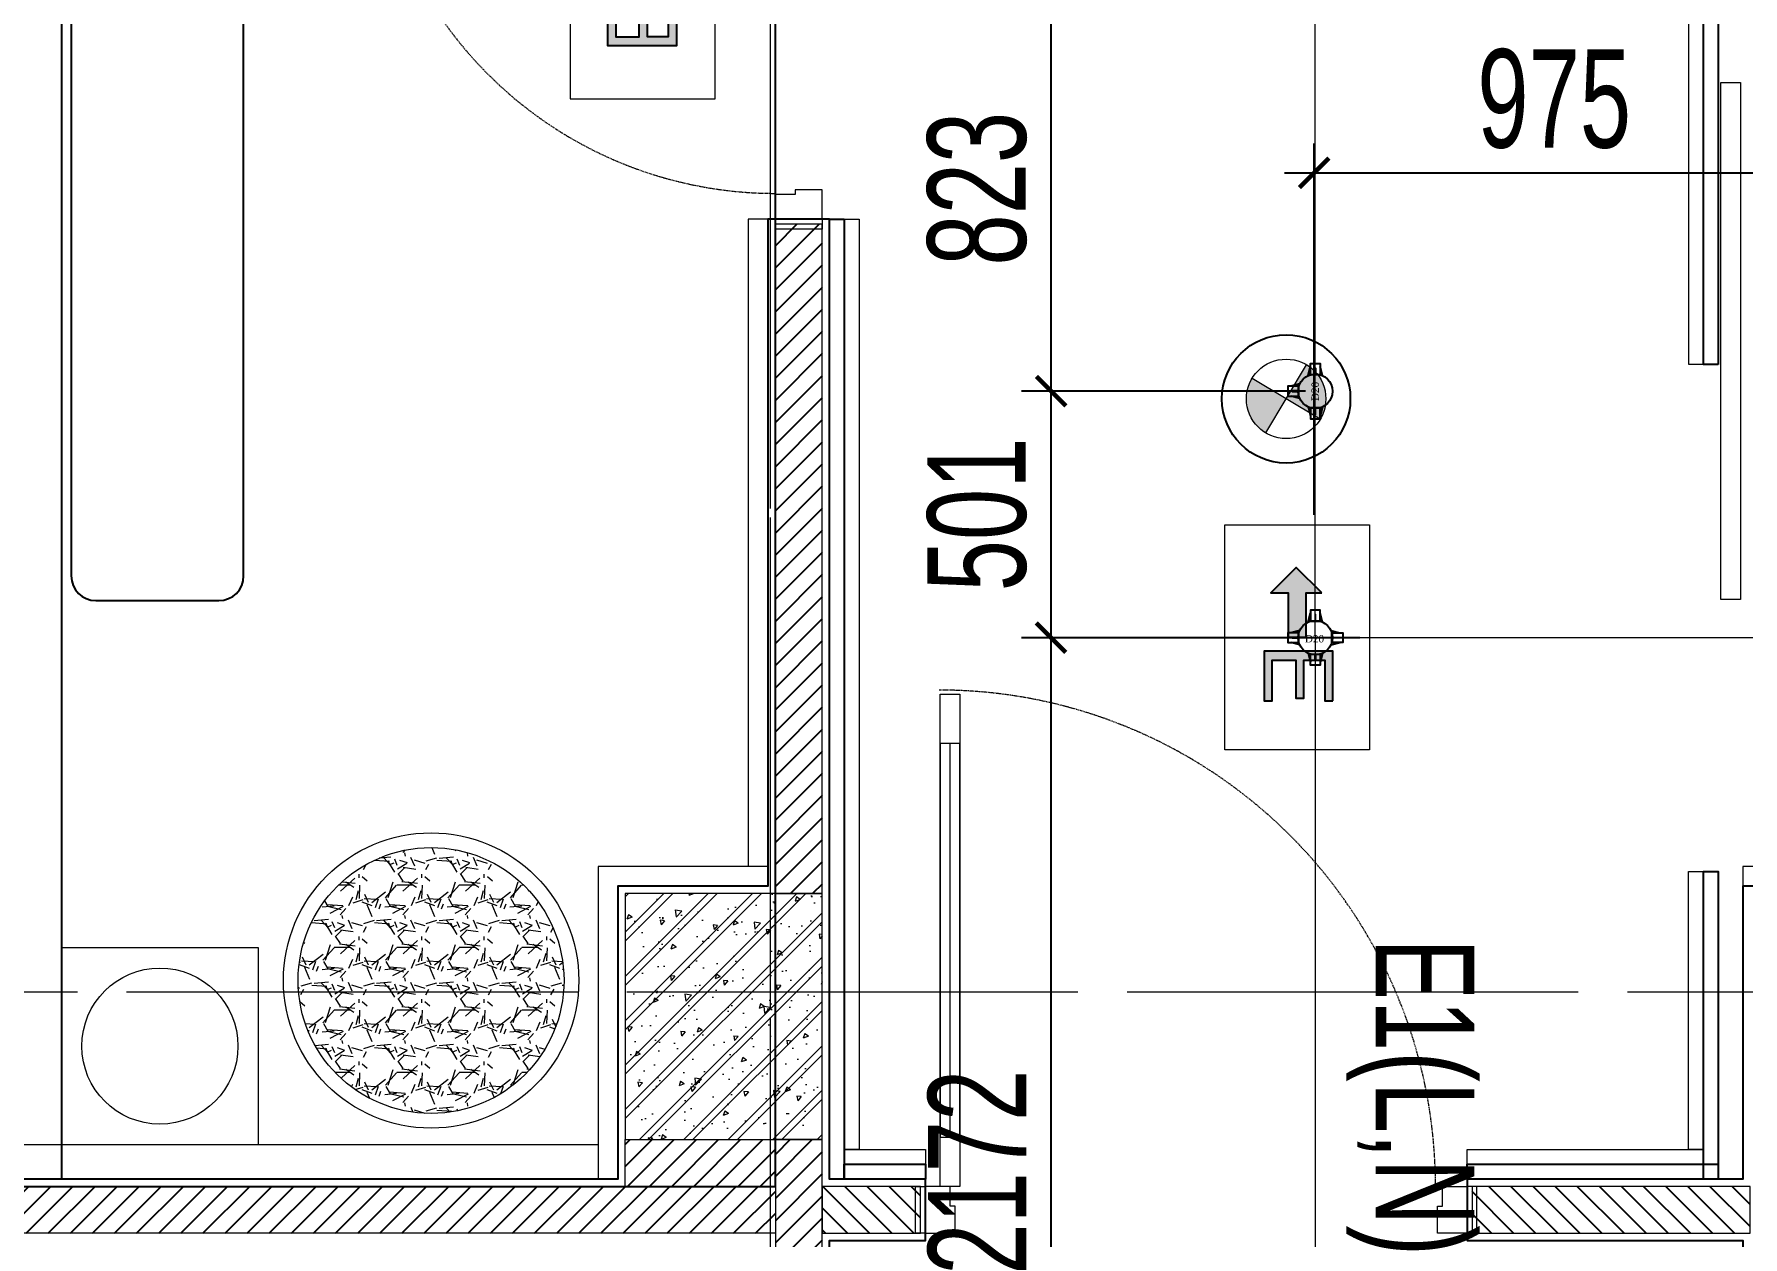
# Model space of a CAD drawing. Header units: millimetres. Extents: x -343543 to 400519, y -115663 to 104219.
# Drawn here: x -159028 to -155558, y 9503 to 11946 of the extents above; entities that cross this region are included whole.
import ezdxf
from ezdxf.xclip import XClip

# ---------------------------------------------------------------- set-up
doc = ezdxf.new("R2010")
doc.units = ezdxf.units.MM
doc.header["$XCLIPFRAME"] = 0
doc.linetypes.add('XREF MAT BANG TUONG XAY$0$01.Xref _MB T1$0$HIDDEN', pattern=[9.524999999999999, 6.35, -3.175])
doc.linetypes.add('XREF MAT BANG TUONG XAY$0$CENTER', pattern=[50.800000000000004, 31.75, -6.35, 6.35, -6.35])
doc.layers.get('0').update_dxf_attribs({"color": 231, "lineweight": 0})
doc.layers.get('DefPoints').update_dxf_attribs({"color": 191})
for name, color, linetype, lineweight in [('1-INNO-E-Emergency', 1, 'EME', 5), ('A-PATT', 252, 'Continuous', 9), ('A-SYMBOLS', 10, 'Continuous', 13), ('E-EX', 3, 'Continuous', 25), ('kata_dim', 231, 'Continuous', 0), ('SME-E-COND-LTG', 51, 'Continuous', 18), ('SME-E-LTG-TEXT', 53, 'Continuous', 18), ('TEXT DIEN', 3, 'Continuous', 18), ('XREF MAT BANG TUONG XAY$0$$0$A-WALL-INT', 8, 'Continuous', 9), ('XREF MAT BANG TUONG XAY$0$01.Xref _MB T1$0$A-DOOR', 8, 'Continuous', 9), ('XREF MAT BANG TUONG XAY$0$01.Xref _MB T1$0$A-FNSH', 8, 'Continuous', 9), ('XREF MAT BANG TUONG XAY$0$01.Xref _MB T1$0$A-HIDD-LO', 8, 'XREF MAT BANG TUONG XAY$0$01.Xref _MB T1$0$HIDDEN', 9), ('XREF MAT BANG TUONG XAY$0$01.Xref _MB T1$0$A-WALL-INT', 8, 'Continuous', 9), ('XREF MAT BANG TUONG XAY$0$A-FINE', 8, 'Continuous', 25), ('XREF MAT BANG TUONG XAY$0$A-GRID', 8, 'XREF MAT BANG TUONG XAY$0$CENTER', 15), ('XREF MAT BANG TUONG XAY$0$A-WALL-INT', 8, 'Continuous', 9), ('XREF MAT BANG TUONG XAY$0$xref_IKIGAI_Cot$0$A-FNSH', 8, 'Continuous', 9), ('XREF MAT BANG TUONG XAY$0$xref_IKIGAI_Cot$0$A-PATT', 8, 'Continuous', 5)]:
    doc.layers.add(name, color=color, linetype=linetype, lineweight=lineweight)
for name, color, linetype in [('XREF MAT BANG TUONG XAY$0$A-FNSH', 8, 'Continuous'), ('XREF MAT BANG TUONG XAY$0$A-FURN', 8, 'Continuous'), ('XREF MAT BANG TUONG XAY$0$A-PATT', 8, 'Continuous'), ('ống ghen', 6, 'Continuous')]:
    doc.layers.add(name, color=color, linetype=linetype)
doc.styles.add('ROMANS1', font='vntimeh.shx', dxfattribs={"width": 0.8, "bigfont": 'bigfont.shx'})
doc.styles.add('ROMANSssss', font='vntimeh.shx', dxfattribs={"width": 0.7})
doc.styles.add('SM-DIMTEXT', font='SME.shx', dxfattribs={"width": 0.7})
doc.styles.add('SME-TEXT', font='sme.shx', dxfattribs={"width": 0.7})
doc.linetypes.add('EME', pattern='A,2463.214661,-165.6529,["E",ROMANSssss,S=300,R=360,X=0,Y=-153.361507],-321.423057,2528.257516', length=5478.548134000001)
doc.dimstyles.new('SDIM-100', dxfattribs={"dimscale": 100, "dimtxt": 2, "dimasz": 0.6, "dimexe": 0.6, "dimexo": 0.2, "dimgap": 0.5, "dimtad": 1, "dimdec": 0, "dimzin": 12, "dimtxsty": 'SM-DIMTEXT', "dimblk": 'ARCHTICK', "dimblk1": 'ARCHTICK', "dimblk2": 'ARCHTICK', "dimcen": 0.12, "dimdle": 0.6, "dimclrd": 7, "dimclre": 8, "dimadec": 0, "dimazin": 3, "dimtfac": 2, "dimtix": 1, "dimtmove": 1, "dimatfit": 3, "dimfxl": 1, "dimtzin": 0, "dimarcsym": 1})

# ---------------------------------------------------------------- blocks, each defined once
blk = doc.blocks.new('*U167')
at = {"color": 8}
blk.add_line((70.00000000000045, 99.99999999999963), (70.00000000000819, 900.0000000000579), dxfattribs=at)
for points in [[(50, -2.423323916802841e-13), (50.00000000000887, 1000.000000000058), (90.00000000000887, 1000.000000000058), (90, -4.333561340814704e-13)], [(50.00000000000045, 99.99999999999973), (90.00000000000045, 99.99999999999959), (90.00000000000819, 900.0000000000579), (50.00000000000819, 900.0000000000579)], [(19.99999999999955, -94.99998551682388), (79.99999999999932, -94.99998551682414), (79.99999999999977, -40.00000000000042), (69.99999999999977, -40.00000000000036), (70, -3.591605449536798e-13), (20, -1.026172985581946e-13)], [(1120.000000000058, -94.99998551683275), (1060.000000000058, -94.99998551683247), (1060.000000000058, -40.0000000000086), (1070.000000000058, -40.00000000000865), (1070.000000000058, -8.701678638499512e-12), (1120.000000000058, -8.929800175464593e-12)]]:
    blk.add_lwpolyline(points, close=True, dxfattribs=at)
at = {"layer": 'XREF MAT BANG TUONG XAY$0$01.Xref _MB T1$0$A-FNSH', "color": 8}
for points in [[(19.99999999999955, -94.99998551682388), (-4.547473508864641e-13, -94.99998551682377), (0, 0), (20, -1.026172985581946e-13)], [(1120.000000000058, -94.99998551683275), (1140.000000000058, -94.9999855168328), (1140.000000000058, -9.003995764592384e-12), (1120.000000000058, -8.929800175464593e-12)]]:
    blk.add_lwpolyline(points, close=True, dxfattribs=at)
at = {"layer": 'XREF MAT BANG TUONG XAY$0$01.Xref _MB T1$0$A-HIDD-LO', "color": 8, "ltscale": 0.3}
blk.add_arc((47.50000000000159, -2.12452210895869e-13), 1008.333333333387, 359.9999999999996, 90, dxfattribs=at)
blk = doc.blocks.new('*U164')
at = {"color": 8}
blk.add_line((-69.99999999999969, 100.0000000000002), (-70.00000000000114, 699.9999999999711), dxfattribs=at)
for points in [[(-50, 1.56319401867222e-13), (-50.00000000000084, 799.999999999971), (-90.00000000000085, 799.9999999999712), (-90, 2.842170943040401e-13)], [(-49.9999999999997, 100.0000000000001), (-89.99999999999969, 100.0000000000003), (-90.00000000000114, 699.9999999999712), (-50.00000000000114, 699.999999999971)], [(-919.9999999999711, -94.98306980792928), (-859.9999999999711, -94.98306980792947), (-859.999999999971, -40.00000000000015), (-869.999999999971, -40.00000000000012), (-869.9999999999709, -1.70530256582424e-13), (-919.9999999999709, 0)], [(-20.00000000000041, -94.98306980792918), (-80.00000000000017, -94.98306980792896), (-80.00000000000014, -39.99999999999978), (-70.00000000000014, -39.99999999999979), (-70, 1.989519660128281e-13), (-20, 5.684341886080801e-14)]]:
    blk.add_lwpolyline(points, close=True, dxfattribs=at)
at = {"layer": 'XREF MAT BANG TUONG XAY$0$01.Xref _MB T1$0$A-FNSH', "color": 8}
for points in [[(-919.9999999999711, -94.98306980792928), (-939.9999999999711, -94.98306980792916), (-939.9999999999709, 8.526512829121202e-14), (-919.9999999999709, 0)], [(-20.00000000000041, -94.98306980792918), (-2.975808282895906e-13, -94.98306980792923), (0, 0), (-20, 5.684341886080801e-14)]]:
    blk.add_lwpolyline(points, close=True, dxfattribs=at)
at = {"layer": 'XREF MAT BANG TUONG XAY$0$01.Xref _MB T1$0$A-HIDD-LO', "color": 8, "ltscale": 0.3}
blk.add_arc((-42.49999999999932, 1.463717976809085e-13), 824.9999999999739, 89.99999999999962, 180, dxfattribs=at)
blk = doc.blocks.new('XREF MAT BANG TUONG XAY$0$00.xref_IKIGAI_Truc')
at = {"layer": 'XREF MAT BANG TUONG XAY$0$A-GRID', "color": 8, "ltscale": 20}
for points in [[(23800, -3895.000007497932), (23800, 22924.43548412589)], [(-2907.525181142613, 10000), (42750.0013740146, 10000)]]:
    blk.add_lwpolyline(points, dxfattribs=at)
blk = doc.blocks.new('XREF MAT BANG TUONG XAY$0$xref_IKIGAI_Cot')
at = {"layer": 'XREF MAT BANG TUONG XAY$0$xref_IKIGAI_Cot$0$A-PATT'}
h = blk.add_hatch(dxfattribs=at)
h.set_pattern_fill('BT-01', color=8, scale=15, angle=180, pattern_type=2)
h.set_pattern_definition([(230, (23725.00135492516, 9920.000000172178), (-107.589027390113, 9.412820247389279), [11.25, -123.75]), (175, (23725.00135492516, 9920.000000172178), (20.81270004194999, -112.8288200550018), [9, -99]), (280.4514, (23716.03560292516, 9920.784401172177), (-86.77640725710324, -103.415931309143), [9.5610285, -105.1713168]), (226.1842, (23725.00135492516, 9890.000000172178), (-160.0861572938467, 24.82785214935273), [16.875, -185.625]), (276.6356, (23711.66084317516, 9892.068996222177), (-140.1994058323055, -146.1176806350662), [14.3415432, -157.75695]), (171.1842, (23725.00135492516, 9890.000000172178), (-140.1992917700441, -146.1177901387987), [13.5, -148.5]), (201, (23710.00135492516, 9897.500000172178), (-89.53605781776923, 60.39283359980084), [11.25, -123.75]), (146, (23710.00135492516, 9897.500000172178), (-36.49729978823727, -108.772506757028), [8.999999999999998, -98.99999999999999]), (251.4514, (23702.54001997516, 9902.532741072177), (-126.0333942872235, -48.37957450649284), [9.5610285, -105.1713168]), (217.5, (23725.00135492516, 9920.000000172178), (-1.823978297593607, -49.93407807469672), [0, -97.8, 0, -100.5, 0, -99.375]), (187.5, (23725.00135492516, 9920.000000172178), (-39.4604306163223, -59.16175678235403), [0, -57.29999999999999, 0, -95.54999999999998, 0, -37.87499999999999]), (147.4999999999999, (23758.45135492516, 9920.000000172178), (-80.07336542586135, 3.383230760156973), [0, -37.5, 0, -117, 0, -155.25]), (137.5, (23773.45135492516, 9920.000000172178), (-87.47792540135794, -15.01574734984765), [0, -48.75, 0, -77.69999999999999, 0, -110.25]), (225, (23725.00135492516, 9920.000000172178), (45.0780573006424, -45.07805730064241), []), (225, (23725.00135492516, 9901.625000172178), (45.0780573006424, -45.07805730064241), [])])
h.paths.add_polyline_path([(23905.00135492516, 10200.00000017218), (23505.00135492516, 10200.00000017218), (23505.00135492516, 9700.000000172178), (23905.00135492516, 9700.000000172178)])
at = {"layer": 'XREF MAT BANG TUONG XAY$0$A-GRID', "color": 8, "ltscale": 20}
for points in [[(23800, -3895.000007497932), (23800, 22924.43548412589)], [(-2907.525181142613, 10000), (42750.0013740146, 10000)]]:
    blk.add_lwpolyline(points, dxfattribs=at)
at = {"layer": 'XREF MAT BANG TUONG XAY$0$xref_IKIGAI_Cot$0$A-FNSH', "color": 8}
blk.add_lwpolyline([(23905.00135492516, 10200.00000017218), (23505.00135492516, 10200.00000017218), (23505.00135492516, 9700.000000172178), (23905.00135492516, 9700.000000172178)], close=True, dxfattribs=at)
blk = doc.blocks.new('*U239')
at = {"layer": 'XREF MAT BANG TUONG XAY$0$A-PATT'}
h = blk.add_hatch(dxfattribs=at)
h.set_pattern_fill('ANSI31', color=8, scale=10)
h.set_pattern_definition([(45, (43066.79105138639, -11178.56439682681), (-22.45064030267288, 22.45064030267288), [])])
h.paths.add_polyline_path([(-38.69831128977239, 47.5), (7581.30310214434, 47.5), (7581.30310214434, -47.5), (-38.69831128977239, -47.5)])
at = {"layer": 'XREF MAT BANG TUONG XAY$0$A-WALL-INT', "color": 8}
blk.add_lwpolyline([(-38.69831128977239, 47.5), (7581.30310214434, 47.5), (7581.30310214434, -47.5), (-38.69831128977239, -47.5)], close=True, dxfattribs=at)
blk = doc.blocks.new('*U237')
at = {"layer": 'XREF MAT BANG TUONG XAY$0$A-PATT'}
h = blk.add_hatch(dxfattribs=at)
h.set_pattern_fill('ANSI31', color=8, scale=10)
h.set_pattern_definition([(45, (36711.78865714205, -11178.56439682681), (-22.45064030267288, 22.45064030267288), [])])
h.paths.add_polyline_path([(-38.69831128977239, 47.5), (1226.300707899991, 47.5), (1226.300707899991, -47.5), (-38.69831128977239, -47.5)])
at = {"layer": 'XREF MAT BANG TUONG XAY$0$A-WALL-INT', "color": 8}
blk.add_lwpolyline([(-38.69831128977239, 47.5), (1226.300707899991, 47.5), (1226.300707899991, -47.5), (-38.69831128977239, -47.5)], close=True, dxfattribs=at)
blk = doc.blocks.new('*U242')
at = {"layer": 'XREF MAT BANG TUONG XAY$0$A-PATT'}
h = blk.add_hatch(dxfattribs=at)
h.set_pattern_fill('ANSI31', color=8, scale=10)
h.set_pattern_definition([(45, (36806.78954159181, -11178.56439682681), (-22.45064030267288, 22.45064030267288), [])])
h.paths.add_polyline_path([(-38.69831128977239, 47.5), (1321.301592349759, 47.5), (1321.301592349759, -47.5), (-38.69831128977239, -47.5)])
at = {"layer": 'XREF MAT BANG TUONG XAY$0$A-WALL-INT', "color": 8}
blk.add_lwpolyline([(-38.69831128977239, 47.5), (1321.301592349759, 47.5), (1321.301592349759, -47.5), (-38.69831128977239, -47.5)], close=True, dxfattribs=at)
blk = doc.blocks.new('*U263')
at = {"layer": 'XREF MAT BANG TUONG XAY$0$A-PATT'}
h = blk.add_hatch(dxfattribs=at)
h.set_pattern_fill('ANSI31', color=8, scale=10)
h.set_pattern_definition([(45, (35751.78042193659, -11178.56439682681), (-22.45064030267288, 22.45064030267288), [])])
h.paths.add_polyline_path([(-38.69831128977239, 47.5), (266.2924726945494, 47.5), (266.2924726945494, -47.5), (-38.69831128977239, -47.5)])
at = {"layer": 'XREF MAT BANG TUONG XAY$0$A-WALL-INT', "color": 8}
blk.add_lwpolyline([(-38.69831128977239, 47.5), (266.2924726945494, 47.5), (266.2924726945494, -47.5), (-38.69831128977239, -47.5)], close=True, dxfattribs=at)
blk = doc.blocks.new('*U268')
at = {"layer": 'XREF MAT BANG TUONG XAY$0$A-PATT'}
h = blk.add_hatch(dxfattribs=at)
h.set_pattern_fill('ANSI31', color=8, scale=10)
h.set_pattern_definition([(45, (35646.78031495842, -11178.56439682681), (-22.45064030267288, 22.45064030267288), [])])
h.paths.add_polyline_path([(-38.69831128977239, 47.5), (161.2923657163628, 47.50000000000364), (161.2923657163628, -47.49999999999636), (-38.69831128977239, -47.5)])
at = {"layer": 'XREF MAT BANG TUONG XAY$0$A-WALL-INT', "color": 8}
blk.add_lwpolyline([(-38.69831128977239, 47.5), (161.2923657163628, 47.50000000000364), (161.2923657163628, -47.49999999999636), (-38.69831128977239, -47.5)], close=True, dxfattribs=at)
blk = doc.blocks.new('*U269')
at = {"layer": 'XREF MAT BANG TUONG XAY$0$A-PATT'}
h = blk.add_hatch(dxfattribs=at)
h.set_pattern_fill('ANSI31', color=8, scale=10)
h.set_pattern_definition([(45, (36011.7895893423, -11178.56439682681), (-22.45064030267288, 22.45064030267288), [])])
h.paths.add_polyline_path([(-38.69831128977239, 47.5), (526.3016401002351, 47.50000000000364), (526.3016401002351, -47.49999999999636), (-38.69831128977239, -47.5)])
at = {"layer": 'XREF MAT BANG TUONG XAY$0$A-WALL-INT', "color": 8}
blk.add_lwpolyline([(-38.69831128977239, 47.5), (526.3016401002351, 47.50000000000364), (526.3016401002351, -47.49999999999636), (-38.69831128977239, -47.5)], close=True, dxfattribs=at)
blk = doc.blocks.new('XREF MAT BANG NOI THAT')
h = blk.add_hatch()
h.set_pattern_fill('GRAVEL', color=8, scale=5)
h.set_pattern_definition([(228.0128, (91.44, 127), (-1016.000863294801, -1143.001404475629), [17.08605, -1691.525]), (184.9697, (80.00999999999999, 114.3), (1524.002465308956, 126.9991037693729), [29.32025, -2902.7]), (132.5104, (50.8, 111.76), (1269.999075916585, -1397.00136462302), [20.6741, -2046.735]), (267.2737, (1.27, 80.00999999999999), (126.9994485414086, 2539.999182668321), [26.70025, -2643.32]), (292.8337, (0, 53.34), (-635.0018027750953, 1524.000866502556), [26.1817, -2591.99]), (357.2737, (10.16, 29.21), (-2539.999182668321, 126.9994485414088), [26.70025, -2643.32]), (37.6942, (36.83000000000001, 27.94), (-1651.001043061997, -1269.998867849245), [35.30969999999999, -3495.655000000001]), (72.2553, (64.77000000000001, 49.53), (889.0017782733598, 2794.00081030182), [33.336, -3300.265]), (121.4296, (74.92999999999999, 81.28), (-1016.000261763224, 1650.998057998635), [26.79065, -2652.275]), (175.2364, (60.96, 104.14), (1396.998902652723, -126.9988081360578), [30.58565, -1498.695]), (222.3974, (30.48, 106.68), (-1524.000045861985, -1396.998182531848), [39.5539, -3915.84]), (138.8141, (127, 78.74), (-888.9994337112369, 761.9988278562003), [13.50025, -1336.53]), (171.4692, (116.84, 87.63), (1650.99747977957, -254.0006400022849), [25.68409999999999, -2542.73]), (225, (91.44, 91.44), (-2.664535259100376e-14, -126.9999134350099), [17.96045, -161.6445]), (203.1986, (82.55000000000001, 106.68), (635.0021412795417, 254.0011137153132), [9.67205, -957.5299999999999]), (291.8014, (73.66000000000001, 102.87), (-127.0000890947255, 381.0002454365932), [13.6783, -670.24]), (30.9638, (78.74, 90.17000000000002), (380.9995977404113, 254.0001979330276), [22.216, -718.3149999999998]), (161.5651, (97.78999999999999, 101.6), (254.0001159090491, -126.9998111232538), [16.06435, -385.545]), (16.38950000000001, (0, 102.87), (1270.000700698468, 380.9992074983902), [22.5044, -2227.94]), (70.3462, (21.59, 109.22), (-507.9985844338254, -1396.99802442725), [18.87995, -1869.11]), (293.1986, (97.78999999999999, 127), (-254.0011137153132, 635.0021412795417), [19.344, -947.86]), (343.6105, (105.41, 109.22), (-1270.000700698467, 380.9992074983905), [22.5044, -2227.94]), (339.444, (0, 24.13), (-635.0007882127956, 253.9996918025069), [21.70175, -1063.385]), (294.7751, (20.32, 16.51), (-634.998520181342, 1396.999351307834), [18.18359999999999, -1800.18]), (66.80140000000002, (99.06, 0), (254.0011137153134, 635.0021412795415), [19.344, -947.86]), (17.354, (106.68, 17.78), (-1651.000089092998, -507.9992337802816), [21.28915, -2107.619999999999]), (69.444, (36.83000000000001, 0), (-253.9996918025072, -635.0007882127953), [10.8509, -1074.24]), (101.3099, (91.44, 0), (-126.9993731443674, 507.9983730451311), [6.47575, -641.1]), (165.9638, (90.17000000000002, 6.35), (381.0002677348587, -126.9997802061821), [26.1817, -497.4525]), (186.0090000000001, (64.77000000000001, 12.7), (1269.998127221397, 126.9997034273929), [24.26335, -2402.07]), (303.6901, (78.74, 78.74), (-127.0000435653616, 253.999754961592), [18.3162, -439.589]), (353.1572, (88.9, 63.5), (2159.000892832171, -254.001137582742), [31.97785, -3165.8]), (60.94540000000001, (120.65, 59.69), (-507.9988182914545, -888.9978805417061), [13.0754, -1294.47]), (90, (127, 71.12), (-127, 127), [7.62, -119.38]), (120.2564, (62.23, 16.51), (507.9989233418055, -888.9995516238781), [17.64335, -1746.695]), (48.01280000000001, (53.34, 31.75), (1016.0008632948, 1143.001404475629), [34.17215, -1674.44]), (0, (76.2, 57.15), (127, 127), [33.02, -93.97999999999999]), (325.3048, (109.22, 57.15), (-1269.997799547685, 889.0000845242382), [20.0805, -1987.965]), (254.0546, (125.73, 45.72), (-127.0003239850737, -508.0012101601814), [18.49145, -906.085]), (207.646, (120.65, 27.94), (-2412.999152451136, -1270.00079873617), [30.10725, -2980.625]), (175.4261, (93.97999999999999, 13.97), (-1651.000380237375, 126.9993855609731), [31.85145, -3153.29]), (175.4261, (93.97999999999999, 13.97), (-1651.000380237375, 126.9993855609731), [31.85145, -3153.29])])
edge = h.paths.add_edge_path()
edge.add_arc((23110.77654248249, 10023.32097463592), 270, 180, 540)
at = {"color": 8}
blk.add_lwpolyline([(22360.00141308866, 9689.999989421216), (22760.00141308866, 9689.999989421216), (22760.00141308866, 10089.99998942122), (22360.00141308866, 10089.99998942122)], close=True, dxfattribs=at)
for centre, radius in [((23110.77654248249, 10023.32097463592), 300), ((23110.77654248249, 10023.32097463592), 270), ((22560.00141308866, 9889.999989421216), 158.5349371901248)]:
    blk.add_circle(centre, radius, dxfattribs=at)
blk = doc.blocks.new('01.Xref _MB T1')
at = {"layer": 'XREF MAT BANG TUONG XAY$0$$0$A-WALL-INT', "color": 8}
for points in [[(25665.00147427323, 14530.00000076105), (25695.00147427323, 14530.00000076751), (25695.00147371492, 11274.99998942764), (25665.00147371492, 11274.99998942119)], [(25770.00147407383, 10797.66299628769), (25730.00147407383, 10797.66299628769), (25730.00147407383, 11847.66299628769), (25770.00147407383, 11847.66299628769)], [(23980.00768889135, 9680.000012301378), (23950.00768889135, 9680.000012294917), (23950.00988767428, 11569.99980004278), (23980.00988767428, 11569.99980004924)], [(25664.99199120789, 10244.99999998893), (25694.99199120789, 10244.99999999539), (25694.99199033055, 9680.000733600233), (25664.99199033055, 9680.000733593775)], [(25909.99203006045, 10254.99999999539), (25774.99208908181, 10254.99999999539), (25774.99208908181, 10214.99999999539), (25909.99203006045, 10214.99999999539)], [(24114.99150487117, 9679.980401614836), (24114.99150487763, 9649.980401614836), (23950.0076888978, 9650.000012294917), (23950.00768889135, 9680.000012294917)], [(25694.99202930737, 9679.991262957072), (25694.99202931383, 9649.991262957072), (25214.99223969883, 9650.000538602708), (25214.99223969238, 9680.000538602708)]]:
    blk.add_lwpolyline(points, close=True, dxfattribs=at)
at = {"layer": 'XREF MAT BANG TUONG XAY$0$01.Xref _MB T1$0$A-WALL-INT', "color": 8}
for points in [[(23795.00142333847, 11569.99979988844), (23755.01008219057, 11569.99980020358), (23755.01008219057, 10254.99998942119)], [(23795.00141297612, 10254.99998670262), (23450.01062877173, 10254.99998942118), (23450.01062877173, 9619.999989421216)]]:
    blk.add_lwpolyline(points, dxfattribs=at)
blk.add_lwpolyline([(22210.00141308866, 9689.999989421216), (23450.01062877173, 9689.999989421216), (23450.01062877173, 9619.999989421216), (22210.00141308866, 9619.999989421216)], close=True, dxfattribs=at)
at = {"layer": 'XREF MAT BANG TUONG XAY$0$A-FINE', "color": 8}
blk.add_lwpolyline([(16189.99999931683, 9604.999989421216), (23810.00141265388, 9604.999989421216), (23810.00141265644, 14605.00000237583), (16189.99999931939, 14605.00000237583)], close=True, dxfattribs=at)
at = {"layer": 'XREF MAT BANG TUONG XAY$0$A-FNSH', "color": 8}
for points in [[(23810.01068324504, 8435.000970231877), (23920.00211191265, 8435.000970228824), (23920.00142163211, 9495.000017703716), (24114.9915870478, 9494.989748242215), (24114.9915048715, 9619.989736890011), (23920.00139505479, 9620.0000121524), (23919.99909035853, 11570.00001879016), (23795.00142333847, 11570.00001879009), (23795.00141266092, 10214.99998942119), (23490.01062877173, 10214.99998942118), (23490.01062877173, 9619.999989421216), (20000.0099798869, 9619.999989421216)], [(25899.99203006045, 10214.99999999539), (25774.99203006045, 10214.99999999539), (25774.99203006045, 9620.000598157607), (25214.99202094432, 9620.000591583483), (25214.99210312063, 9495.000599492574), (25774.99203006046, 9495.000606066696), (25774.99203006045, 7289.999999512449), (25899.99203006045, 7289.999999512449)]]:
    blk.add_lwpolyline(points, dxfattribs=at)
at = {"layer": 'XREF MAT BANG TUONG XAY$0$A-FURN', "color": 8}
blk.add_line((22360.00141308866, 14590.00000236191), (22360.00141308866, 9619.999989421216), dxfattribs=at)
for points in [[(25725.00147407383, 11274.99998942764), (25695.00147371585, 11274.99998942764), (25695.00147371585, 14590.0000007266), (25725.00147407383, 14590.00000075299)], [(23949.99909041648, 11570.00001879016), (23950.0076897225, 9620.000012144923), (23920.00768966455, 9620.000012144923), (23919.99909035853, 11570.00001879016)], [(25724.99202962661, 9620.00073180597), (25694.99202926862, 9620.00073180597), (25694.99202986107, 10244.99999999539), (25724.99203021906, 10244.99999999539)], [(23950.00747015043, 9649.989215037123), (24114.99150487763, 9649.980401614836), (24114.99150487763, 9619.980401556886), (23950.00747015043, 9619.989214979174)], [(25214.99202095146, 9649.989741344914), (25724.99202964059, 9649.991262929081), (25724.99202964059, 9619.991262871132), (25214.99202095146, 9619.989741286965)]]:
    blk.add_lwpolyline(points, close=True, dxfattribs=at)
blk.add_lwpolyline([(22680.00141308866, 13272.85705920492), (22430.00141308866, 13272.85705920492, 0.414213562373095), (22380.00141308866, 13222.85705920492), (22380.00141308866, 10845.14282255157, 0.414213562373095), (22430.00141308866, 10795.14282255157), (22680.00141308866, 10795.14282255157, 0.414213562373095), (22730.00141308866, 10845.14282255157), (22730.00141308866, 13222.85705920492, 0.414213562373095)], format="xyb", close=True, dxfattribs=at)
at = {"color": 8}
blk.add_blockref('XREF MAT BANG TUONG XAY$0$00.xref_IKIGAI_Truc', (0.000109863918623887, 0), dxfattribs=at)
ref = blk.add_blockref('XREF MAT BANG TUONG XAY$0$xref_IKIGAI_Cot', (-0.009273172880057245, -1.075099498848431e-05), dxfattribs=at)
XClip(ref).set_block_clipping_path([(-1610.3425959282936, -2225.6693134198044), (41829.12952086335, 21555.881957526355)])
at = {"layer": 'XREF MAT BANG TUONG XAY$0$01.Xref _MB T1$0$A-DOOR', "color": 8, "extrusion": (-1.423519046342821e-14, 2.819433481905707e-13, -1), "xscale": -1, "zscale": -1, "rotation": 269.9999623331528}
blk.add_blockref('*U164', (-23810.01833035221, 12489.99984742171), dxfattribs=at)
at = {"layer": 'XREF MAT BANG TUONG XAY$0$01.Xref _MB T1$0$A-DOOR', "color": 8, "extrusion": (2.819433481905695e-13, 1.423519046342822e-14, -1), "xscale": -1, "zscale": -1, "rotation": 359.9999623331527}
blk.add_blockref('*U167', (-24094.99203080566, 9604.999855283748, 6.930151730318642e-09), dxfattribs=at)
at = {"layer": 'XREF MAT BANG TUONG XAY$0$A-FURN', "color": 8, "xscale": -1}
for name, p, rotation in [('*U242', (23857.50140434365, 10238.69838686078), 270), ('*U237', (23857.50140474601, 8473.699281521194), 270), ('*U268', (23943.69971603592, 9557.49999997342), 180), ('*U269', (25263.69038996021, 9557.500599492583), 180)]:
    blk.add_blockref(name, p, dxfattribs=dict(at, rotation=rotation))
at = {"layer": 'XREF MAT BANG TUONG XAY$0$A-FURN', "color": 8}
for name, p in [('*U263', (23543.69039304205, 9652.499989421183)), ('*U239', (16228.69831050955, 9557.49999997342))]:
    blk.add_blockref(name, p, dxfattribs=at)
at = {"layer": 'A-PATT', "color": 8}
blk.add_blockref('XREF MAT BANG NOI THAT', (0, 0), dxfattribs=at)
blk = doc.blocks.new('Den downligh su co')
at = {"layer": '1-INNO-E-Emergency'}
h = blk.add_hatch(color=1, dxfattribs=at)
h.dxf.hatch_style = 1
h.paths.add_polyline_path([(-51.26524163608701, 51.2652416361384), (0, 6.048139766789973e-11), (51.26524163605427, 51.2652416359947, 0.4142135623730951)])
h.paths.add_polyline_path([(0, 6.048139766789973e-11), (-51.26524163597423, -51.2652416358892, 0.4142135623730951), (51.26524163595604, -51.26524163603472)])
at = {"layer": '1-INNO-E-Emergency', "color": 1}
for points in [[(-51.26524163608701, 51.2652416361384), (51.26524163595604, -51.26524163603472)], [(-51.26524163597423, -51.2652416358892), (51.26524163605427, 51.2652416359947)]]:
    blk.add_lwpolyline(points, dxfattribs=at)
blk.add_circle((0, 6.048139766789973e-11), 72.50000000000001, dxfattribs=at)
at = {"layer": 'DefPoints', "ltscale": 5}
blk.add_circle((-1.818989403545856e-11, -1.227817847393453e-11), 117.174504947074, dxfattribs=at)
blk = doc.blocks.new('KH VIDIFI NHA XE_dwg_KH VIDIFI NHA XE_dwg_INNO_E_ĐÈN_EXIT THOÁT HIỂM1 - ELC_EmergencyExit-1904534-MẶT BẰNG ĐÈN EXIT_ SỰ CỐ TẦNG HẦM-2156726-DANH MỤC KÝ HIỆU SỬ DỤNG TRONG BẢN VẼ-2855094-KÍ HIỆU BẢN VẼ')
h = blk.add_hatch(color=256)
h.paths.add_polyline_path([(-75.0828018267388, 122.4647679806454), (-0.8938346137321789, 122.4647679806454), (-0.8938346137376358, 110.3506811714032), (-61.50604102338475, 110.3506811714032), (-61.50604102338475, 78.8347905197006), (-4.750729468415738, 78.83479051967441), (-4.750729468415738, 66.90504660067381), (-61.55055499322916, 66.90504660069126), (-61.5505549932499, 31.82803836123494), (-0.8938346137321789, 31.82803836123494), (-0.8938346137321789, 19.80926650252368), (-75.0828018267388, 19.80926650252368)], flags=0)
h.paths.add_polyline_path([(30.44400015858191, 122.4647679806454), (57.30498810860845, 84.10330158068098), (86.09258426815539, 122.3057319911022), (100.8495890451479, 122.3057319911022), (65.09337473229134, 73.92249936619481), (103.7643737604081, 19.78950301649748), (87.01056859349482, 19.78950301649748), (56.76870579526549, 62.97935909194929), (25.93886155636974, 19.80926650252368), (9.598364174844392, 19.80926650252368), (49.33373048672401, 73.3544921614317), (14.2638895655411, 122.4647679806454)], flags=0)
at = {"lineweight": 15, "flags": 128}
blk.add_lwpolyline([(181.7415535546679, 180.0874999999622), (181.7415535546679, -35.91250000004656), (-154.2584464453321, -35.91250000004656), (-154.2584464453321, 180.0874999999622)], close=True, dxfattribs=at)
at = {"flags": 128}
for points in [[(-0.8938346138937048, 122.4647679802351), (-75.08280182690142, 122.4647679802351), (-75.08280182690142, 19.80926650211332), (-0.8938346138937048, 19.80926650211332), (-0.8938346138937048, 31.82803836081585), (-61.55055499340269, 31.82803836081585), (-61.55055499340269, 66.90504660028091), (-4.75072946858163, 66.90504660028091), (-4.75072946858163, 78.83479051929025), (-61.50604102355501, 78.83479051929025), (-61.50604102355501, 110.3506811709929), (-0.8938346138937048, 110.3506811709929)], [(30.44400015842147, 122.4647679802351), (14.26388956537958, 122.4647679802351), (49.33373048656358, 73.35449216104753), (9.59836417468614, 19.80926650211332), (25.93886155621039, 19.80926650211332), (56.76870579509741, 62.9793590915564), (87.01056859332238, 19.78950301610458), (103.76437376024, 19.78950301610458), (65.09337473212217, 73.92249936581065), (100.8495890449787, 122.3057319907006), (86.0925842679906, 122.3057319907006), (57.30498810844474, 84.1033015802881)]]:
    blk.add_lwpolyline(points, close=True, dxfattribs=at)
blk = doc.blocks.new('ĐÈN EXIT CHỈ HƯỚNG')
at = {"lineweight": 9}
h = blk.add_hatch(color=256, dxfattribs=at)
h.paths.add_polyline_path([(-17.85752142011006, -64.77139409304982), (78.32317535956281, -64.7713940929134), (78.32317535956281, -49.06634583673076), (-0.2562208072286012, -49.06634583673076), (-0.2562208072286012, -8.208244741890667), (73.32298667291252, -8.208244741890667), (73.32298667291252, 7.257816124663805), (-0.3139299895628938, 7.257816124663805), (-0.3139299895628938, 52.73265180657836), (78.32317535956463, 52.73265180657836), (78.32317535956463, 68.31413103752311), (-17.85752142025012, 68.31413103752311)])
h.paths.add_polyline_path([(-130.4791671877356, -43.07454820467137), (-130.5614100984294, -12.84783131063159), (-44.64380355062895, -12.84783131063159), (-44.64380355062895, 21.70467367458878), (-130.5614100984294, 21.70467367458878), (-130.5614100984294, 55.15167619593376), (-179.6334008433869, 6.079685450975376)])
blk.add_line((-44.64380355062895, 21.70467367458878), (-44.64380355062895, -12.84783131063159))
at = {"lineweight": 15, "flags": 128}
blk.add_lwpolyline([(173.1561964493703, -135.5858645323169), (173.1561964493721, 144.4427068962759), (-262.4438035506291, 144.4427068962759), (-262.44380355063, -135.5858645323151)], close=True, dxfattribs=at)
at = {"flags": 128}
for points in [[(78.32317535942457, -64.77139409235315), (-17.85752142025012, -64.77139409235315), (-17.85752142025012, 68.31413103808154), (78.32317535942457, 68.31413103808154), (78.32317535942457, 52.73265180699855), (-0.3139299897029559, 52.73265180699855), (-0.3139299897029559, 7.257816125224053), (73.32298667277428, 7.257816125224053), (73.32298667277428, -8.208244741330418), (-0.2562208073668444, -8.208244741330418), (-0.2562208073668444, -49.06634583617051), (78.32317535942457, -49.06634583617051)], [(-130.5614100984294, -42.99230529397937), (-179.6334008433869, 6.079685450975376), (-130.5614100984294, 55.15167619593376), (-130.5614100984294, 21.70467367458878), (-44.64380355062895, 21.70467367458878), (-44.64380355062895, -12.84783131063159), (-130.5614100984294, -12.84783131063159)]]:
    blk.add_lwpolyline(points, close=True, dxfattribs=at)
blk = doc.blocks.new('c4-d20')
at = {"layer": 'ống ghen', "ltscale": 30}
for points in [[(5338984.571570721, -3869203.59520269), (5338984.571570721, -3869181.136222356), (5338964.571570721, -3869181.136222356), (5338964.571570721, -3869203.59520269)], [(5338975.117387231, -3869202.140478549), (5338975.117387231, -3869190.069948201), (5338974.025754213, -3869190.069948201), (5338974.025754213, -3869202.140478549)], [(5338941.030551078, -3869227.140478531), (5338918.571570744, -3869227.140478531), (5338918.571570744, -3869247.140478531), (5338941.030551078, -3869247.140478531)], [(5338939.575826936, -3869236.59466202), (5338927.505296589, -3869236.59466202), (5338927.505296589, -3869237.686295039), (5338939.575826936, -3869237.686295039)], [(5339008.112590367, -3869227.140478531), (5339030.571570701, -3869227.140478531), (5339030.571570701, -3869247.140478531), (5339008.112590367, -3869247.140478531)], [(5339009.567314508, -3869236.59466202), (5339021.637844856, -3869236.59466202), (5339021.637844856, -3869237.686295039), (5339009.567314508, -3869237.686295039)], [(5338984.571570721, -3869270.685754373), (5338984.571570721, -3869293.144734707), (5338964.571570721, -3869293.144734707), (5338964.571570721, -3869270.685754373)], [(5338975.117387231, -3869272.140478514), (5338975.117387231, -3869284.211008862), (5338974.025754213, -3869284.211008862), (5338974.025754213, -3869272.140478514)]]:
    blk.add_lwpolyline(points, close=True, dxfattribs=at)
for points in [[(5338959.808252452, -3869205.402258944), (5338964.571570721, -3869187.136222356)], [(5338989.334888991, -3869205.402258944), (5338984.571570721, -3869187.136222356)], [(5338942.837607332, -3869222.377160262), (5338924.571570744, -3869227.140478531)], [(5338942.837607332, -3869251.903796801), (5338924.571570744, -3869247.140478531)], [(5339006.305534113, -3869222.377160262), (5339024.571570701, -3869227.140478531)], [(5339006.305534113, -3869251.903796801), (5339024.571570701, -3869247.140478531)], [(5338959.808252452, -3869268.878698119), (5338964.571570721, -3869287.144734707)], [(5338989.334888991, -3869268.878698119), (5338984.571570721, -3869287.144734707)]]:
    blk.add_lwpolyline(points, dxfattribs=at)
blk.add_circle((5338974.571570722, -3869237.140478531), 34.99999998276881, dxfattribs=at)
at = {"layer": 'TEXT DIEN', "ltscale": 30, "style": 'ROMANS1'}
blk.add_text('D20', height=15, dxfattribs=at).set_placement((5338953.363317306, -3869246.782292242))
blk = doc.blocks.new('c3-20')
at = {"layer": 'ống ghen', "ltscale": 30}
for points in [[(5338959.808252452, -3869072.307559684), (5338964.571570721, -3869054.041523096)], [(5338989.334888991, -3869072.307559684), (5338984.571570721, -3869054.041523096)], [(5338942.837607332, -3869089.282461002), (5338924.571570744, -3869094.045779272)], [(5338942.837607332, -3869118.809097541), (5338924.571570744, -3869114.045779272)], [(5339006.305534113, -3869089.282461002), (5339024.571570701, -3869094.045779272)], [(5339006.305534113, -3869118.809097541), (5339024.571570701, -3869114.045779272)]]:
    blk.add_lwpolyline(points, dxfattribs=at)
for points in [[(5338984.571570721, -3869070.50050343), (5338984.571570721, -3869048.041523096), (5338964.571570721, -3869048.041523096), (5338964.571570721, -3869070.50050343)], [(5338975.117387231, -3869069.045779289), (5338975.117387231, -3869056.975248941), (5338974.025754213, -3869056.975248941), (5338974.025754213, -3869069.045779289)], [(5338941.030551078, -3869094.045779272), (5338918.571570744, -3869094.045779272), (5338918.571570744, -3869114.045779272), (5338941.030551078, -3869114.045779272)], [(5338939.575826936, -3869103.499962761), (5338927.505296589, -3869103.499962761), (5338927.505296589, -3869104.591595779), (5338939.575826936, -3869104.591595779)], [(5339008.112590367, -3869094.045779272), (5339030.571570701, -3869094.045779272), (5339030.571570701, -3869114.045779272), (5339008.112590367, -3869114.045779272)], [(5339009.567314508, -3869103.499962761), (5339021.637844856, -3869103.499962761), (5339021.637844856, -3869104.591595779), (5339009.567314508, -3869104.591595779)]]:
    blk.add_lwpolyline(points, close=True, dxfattribs=at)
blk.add_circle((5338974.571570722, -3869104.045779272), 34.99999998276881, dxfattribs=at)
at = {"layer": 'TEXT DIEN', "ltscale": 30, "style": 'ROMANS1'}
blk.add_text('D20', height=15, dxfattribs=at).set_placement((5338954.539643713, -3869111.256154748))
blk = doc.blocks.new('_ArchTick')
at = {"color": 0, "linetype": 'ByBlock', "const_width": 0.15}
blk.add_lwpolyline([(-0.5, -0.5), (0.5, 0.5)], dxfattribs=at)
blk = doc.blocks.new('*D420')
at = {"layer": 'DefPoints', "color": 0, "linetype": 'Continuous', "ltscale": 1000, "transparency": 16777216}
for p in [(-156963.0113680432, 10719.76645099186), (-156316.1976791301, 10719.76645099186), (-156485.5689643352, 8547.64866050985)]:
    blk.add_point(p, dxfattribs=at)
at = {"layer": 'kata_dim', "color": 7, "linetype": 'Continuous', "lineweight": -2, "ltscale": 1000, "transparency": 16777216}
blk.add_line((-156963.0113680432, 8487.64866050985), (-156963.0113680432, 10779.76645099186), dxfattribs=at)
at = {"layer": 'kata_dim', "color": 8, "linetype": 'Continuous', "lineweight": -2, "ltscale": 1000, "transparency": 16777216}
for p, q in [((-156336.1976791301, 10719.76645099186), (-157023.0113680432, 10719.76645099186)), ((-156505.5689643352, 8547.64866050985), (-157023.0113680432, 8547.64866050985))]:
    blk.add_line(p, q, dxfattribs=at)
at = {"layer": 'kata_dim', "color": 7, "linetype": 'Continuous', "lineweight": -2, "ltscale": 1000, "transparency": 16777216, "xscale": 60, "yscale": 60, "zscale": 60}
for p, rotation in [((-156963.0113680432, 10719.76645099186), 90), ((-156963.0113680432, 8547.64866050985), 270)]:
    blk.add_blockref('_ArchTick', p, dxfattribs=dict(at, rotation=rotation))
at = {"layer": 'kata_dim', "color": 0, "linetype": 'Continuous', "ltscale": 1000, "transparency": 16777216, "insert": (-157113.0113680432, 9633.707555750896), "char_height": 200, "attachment_point": 5, "rotation": 90, "style": 'SM-DIMTEXT'}
blk.add_mtext('2172', dxfattribs=at)
blk = doc.blocks.new('*D421')
at = {"layer": 'DefPoints', "color": 0, "linetype": 'Continuous', "ltscale": 1000, "transparency": 16777216}
for p in [(-156963.0113680433, 11220.52866440546), (-156426.388994772, 11220.52866440546), (-156316.1976791301, 10719.76645099186)]:
    blk.add_point(p, dxfattribs=at)
at = {"layer": 'kata_dim', "color": 7, "linetype": 'Continuous', "lineweight": -2, "ltscale": 1000, "transparency": 16777216}
blk.add_line((-156963.0113680433, 10659.76645099186), (-156963.0113680433, 11280.52866440546), dxfattribs=at)
at = {"layer": 'kata_dim', "color": 8, "linetype": 'Continuous', "lineweight": -2, "ltscale": 1000, "transparency": 16777216}
for p, q in [((-156446.388994772, 11220.52866440546), (-157023.0113680433, 11220.52866440546)), ((-156336.1976791301, 10719.76645099186), (-157023.0113680433, 10719.76645099186))]:
    blk.add_line(p, q, dxfattribs=at)
at = {"layer": 'kata_dim', "color": 7, "linetype": 'Continuous', "lineweight": -2, "ltscale": 1000, "transparency": 16777216, "xscale": 60, "yscale": 60, "zscale": 60}
for p, rotation in [((-156963.0113680433, 11220.52866440546), 90), ((-156963.0113680433, 10719.76645099186), 270)]:
    blk.add_blockref('_ArchTick', p, dxfattribs=dict(at, rotation=rotation))
at = {"layer": 'kata_dim', "color": 0, "linetype": 'Continuous', "ltscale": 1000, "transparency": 16777216, "insert": (-157113.0113680432, 10970.1475576987), "char_height": 200, "attachment_point": 5, "rotation": 90, "style": 'SM-DIMTEXT'}
blk.add_mtext('501', dxfattribs=at)
blk = doc.blocks.new('*D422')
at = {"layer": 'DefPoints', "color": 0, "linetype": 'Continuous', "ltscale": 1000, "transparency": 16777216}
for p in [(-156963.0113680433, 12043.29635779023), (-156427.2405251966, 12043.29635779023), (-156426.388994772, 11220.52866440546)]:
    blk.add_point(p, dxfattribs=at)
at = {"layer": 'kata_dim', "color": 7, "linetype": 'Continuous', "lineweight": -2, "ltscale": 1000, "transparency": 16777216}
blk.add_line((-156963.0113680433, 11160.52866440546), (-156963.0113680433, 12103.29635779023), dxfattribs=at)
at = {"layer": 'kata_dim', "color": 8, "linetype": 'Continuous', "lineweight": -2, "ltscale": 1000, "transparency": 16777216}
for p, q in [((-156447.2405251966, 12043.29635779023), (-157023.0113680433, 12043.29635779023)), ((-156446.388994772, 11220.52866440546), (-157023.0113680433, 11220.52866440546))]:
    blk.add_line(p, q, dxfattribs=at)
at = {"layer": 'kata_dim', "color": 7, "linetype": 'Continuous', "lineweight": -2, "ltscale": 1000, "transparency": 16777216, "xscale": 60, "yscale": 60, "zscale": 60}
for p, rotation in [((-156963.0113680433, 12043.29635779023), 90), ((-156963.0113680433, 11220.52866440546), 270)]:
    blk.add_blockref('_ArchTick', p, dxfattribs=dict(at, rotation=rotation))
at = {"layer": 'kata_dim', "color": 0, "linetype": 'Continuous', "ltscale": 1000, "transparency": 16777216, "insert": (-157113.0113680433, 11631.91251109789), "char_height": 200, "attachment_point": 5, "rotation": 90, "style": 'SM-DIMTEXT'}
blk.add_mtext('823', dxfattribs=at)
blk = doc.blocks.new('*D427')
at = {"layer": 'DefPoints', "color": 0, "linetype": 'Continuous', "ltscale": 1000, "transparency": 16777216}
for p in [(-155453.6343194073, 11664.00391477635), (-156428.7474994495, 10949.21284173753), (-155453.6343194073, 10719.76645099185)]:
    blk.add_point(p, dxfattribs=at)
at = {"layer": 'kata_dim', "color": 8, "linetype": 'Continuous', "lineweight": -2, "ltscale": 1000, "transparency": 16777216}
for p, q in [((-156428.7474994495, 10969.21284173753), (-156428.7474994495, 11724.00391477635)), ((-155453.6343194073, 10739.76645099185), (-155453.6343194073, 11724.00391477635))]:
    blk.add_line(p, q, dxfattribs=at)
at = {"layer": 'kata_dim', "color": 7, "linetype": 'Continuous', "lineweight": -2, "ltscale": 1000, "transparency": 16777216}
blk.add_line((-156488.7474994495, 11664.00391477635), (-155393.6343194073, 11664.00391477635), dxfattribs=at)
at = {"layer": 'kata_dim', "color": 7, "linetype": 'Continuous', "lineweight": -2, "ltscale": 1000, "transparency": 16777216, "xscale": 60, "yscale": 60, "zscale": 60, "rotation": 180}
blk.add_blockref('_ArchTick', (-156428.7474994495, 11664.00391477635), dxfattribs=at)
at = {"layer": 'kata_dim', "color": 7, "linetype": 'Continuous', "lineweight": -2, "ltscale": 1000, "transparency": 16777216, "xscale": 60, "yscale": 60, "zscale": 60}
blk.add_blockref('_ArchTick', (-155453.6343194073, 11664.00391477635), dxfattribs=at)
at = {"layer": 'kata_dim', "color": 0, "linetype": 'Continuous', "ltscale": 1000, "transparency": 16777216, "insert": (-155941.1909094284, 11814.00391477635), "char_height": 200, "attachment_point": 5, "style": 'SM-DIMTEXT'}
blk.add_mtext('975', dxfattribs=at)

msp = doc.modelspace()

# ---------------------------------------------------------------- block references
at = {"layer": 'A-SYMBOLS'}
msp.add_blockref('01.Xref _MB T1', (-181333.0754867629, 2.91038304567337e-11), dxfattribs=at)

# ---------------------------------------------------------------- next in the draw order: linework, layer by layer
at = {"layer": 'SME-E-COND-LTG', "color": 1, "linetype": 'Continuous', "ltscale": 1000}
for p, q in [((-156428.7474995267, 19399.99996608737), (-156426.3889947719, 7886.319810612105)), ((-148073.0746381874, 10719.76645099185), (-156426.388994772, 10719.76645099185))]:
    msp.add_line(p, q, dxfattribs=at)

# ---------------------------------------------------------------- next in the draw order: block references
at = {"layer": '1-INNO-E-Emergency', "xscale": 1.112275862068966, "yscale": 1.112275862068966, "zscale": 1.112275862068966, "rotation": 104.2273817828765}
msp.add_blockref('Den downligh su co', (-156485.5835943225, 11205.00000642956), dxfattribs=at)
at = {"layer": 'E-EX', "extrusion": (0, 0, -1), "xscale": 1.36125, "yscale": 1.36125, "zscale": 1.36125, "rotation": 90}
msp.add_blockref('KH VIDIFI NHA XE_dwg_KH VIDIFI NHA XE_dwg_INNO_E_ĐÈN_EXIT THOÁT HIỂM1 - ELC_EmergencyExit-1904534-MẶT BẰNG ĐÈN EXIT_ SỰ CỐ TẦNG HẦM-2156726-DANH MỤC KÝ HIỆU SỬ DỤNG TRONG BẢN VẼ-2855094-KÍ HIỆU BẢN VẼ', (157890.6115183212, 12024.59066801393), dxfattribs=at)
at = {"layer": 'E-EX', "color": 3, "true_color": 0x00ff00, "xscale": -1.050000000000056, "yscale": 1.050000000000056, "zscale": 1.050000000000056, "rotation": 90}
msp.add_blockref('ĐÈN EXIT CHỈ HƯỚNG', (-156458.5628368889, 10673.64684800935), dxfattribs=at)
at = {"layer": 'TEXT DIEN', "ltscale": 30, "rotation": 90.00000000081978}
msp.add_blockref('c3-20', (-4025530.434697655, -5327754.042961676), dxfattribs=at)
at = {"layer": 'TEXT DIEN', "ltscale": 30}
msp.add_blockref('c4-d20', (-5495400.960565494, 3879956.906929523), dxfattribs=at)

# ---------------------------------------------------------------- next in the draw order: texts
at = {"layer": 'SME-E-LTG-TEXT', "style": 'SME-TEXT', "width": 0.7}
msp.add_text('E1(L,N)', height=200, rotation=270, dxfattribs=at).set_placement((-156303.5169709874, 10108.61036225336))

# ---------------------------------------------------------------- next in the draw order: dimensions: what is measured, and where the dimension line sits
at = {"layer": 'kata_dim', "linetype": 'Continuous', "ltscale": 1000}
for base, p1, p2, picture, middle in [((-156963.0113680433, 12043.29635779023), (-156426.388994772, 11220.52866440546), (-156427.2405251965, 12043.29635779023), '*D422', (-157113.0113680433, 11631.91251109789)), ((-156963.0113680433, 11220.52866440546), (-156316.19767913, 10719.76645099185), (-156426.388994772, 11220.52866440546), '*D421', (-157113.0113680432, 10970.1475576987)), ((-156963.0113680432, 10719.76645099186), (-156485.5689643351, 8547.648660509847), (-156316.19767913, 10719.76645099185), '*D420', (-157113.0113680432, 9633.707555750896))]:
    dim = msp.add_linear_dim(base=base, p1=p1, p2=p2, angle=90, dimstyle='SDIM-100', dxfattribs=at)
    dim.commit()
    dim.dimension.update_dxf_attribs({"geometry": picture, "text_midpoint": middle})
dim = msp.add_linear_dim(base=(-155453.6343194073, 11664.00391477635), p1=(-156428.7474994495, 10949.21284173753), p2=(-155453.6343194073, 10719.76645099185), dimstyle='SDIM-100', dxfattribs=at)
dim.commit()
dim.dimension.update_dxf_attribs({"geometry": '*D427', "text_midpoint": (-155941.1909094284, 11814.00391477635)})

doc.saveas('drawing.dxf')
